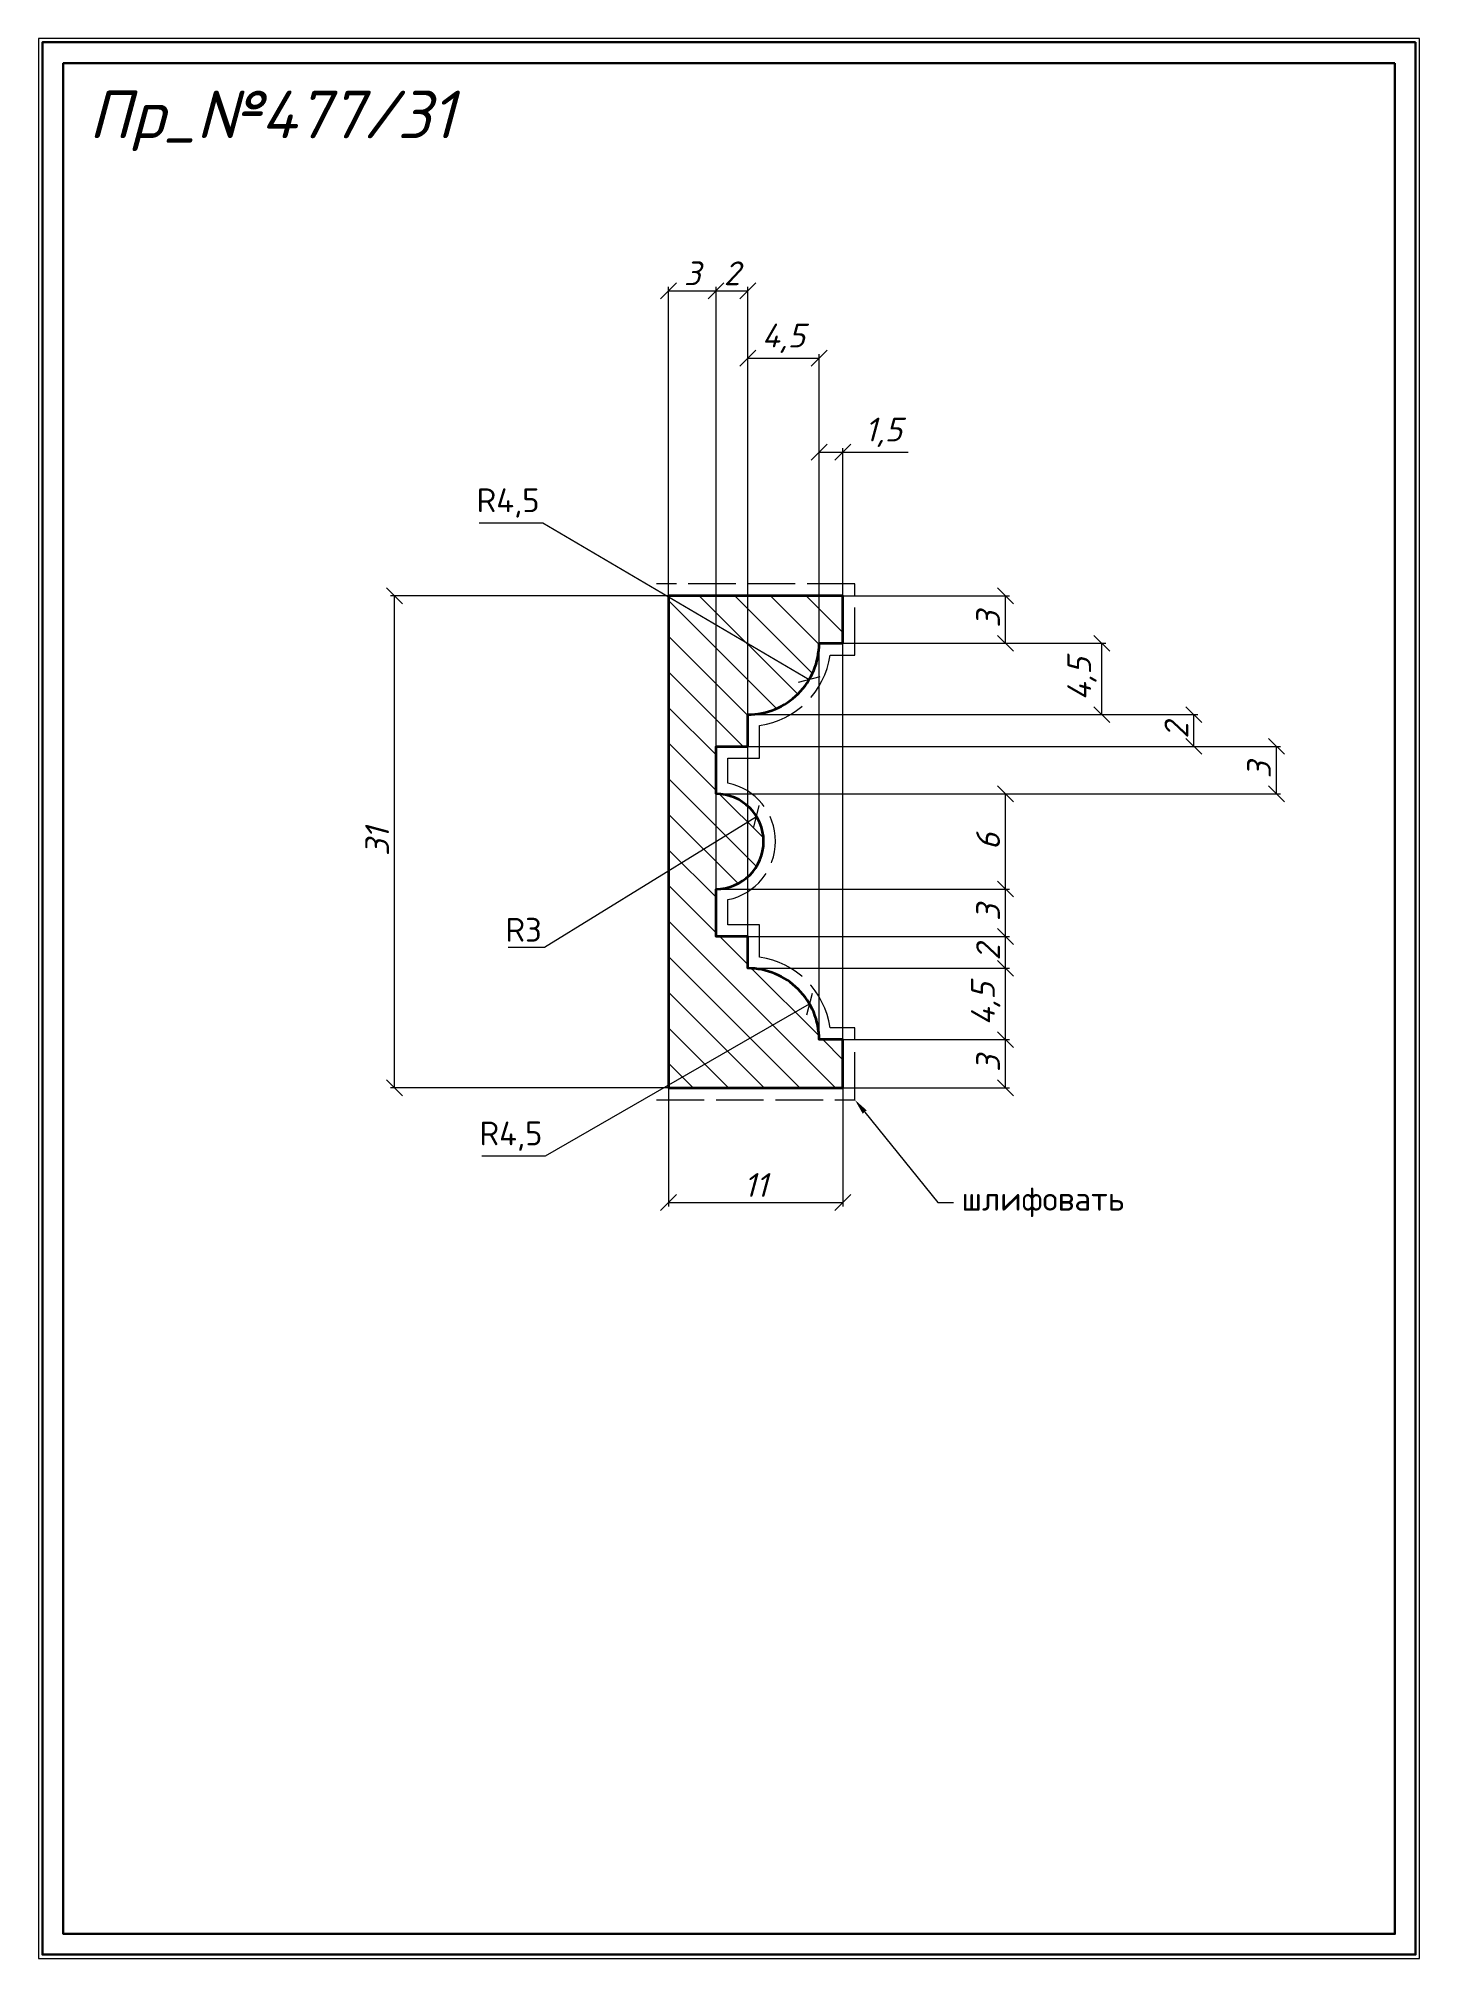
# Model space of a CAD drawing. Header units: millimetres. Extents: x 7439 to 7527, y -981 to -860.
import ezdxf
from ezdxf import colors
from ezdxf.entities.mleader import LeaderData, LeaderLine
from ezdxf.math import Vec2, Vec3

# ---------------------------------------------------------------- set-up
doc = ezdxf.new("R2010")
doc.units = ezdxf.units.MM
doc.linetypes.add('ACAD_ISO02W100', pattern=[15, 12, -3])
doc.layers.get('0').update_dxf_attribs({"lineweight": 13})
for name, color, linetype, lineweight in [('профили', 1, 'Continuous', 35), ('служебный слой ЛИНИИ ПУНКТИРНЫЕ', 7, 'ACAD_ISO02W100', 13), ('служебный слой НАДПИСИ', 7, 'Continuous', 13), ('служебный слой РАЗМЕРЫ', 7, 'Continuous', 9), ('служебный слой ШТАМП', 7, 'Continuous', 30), ('служебный слой ШТРИХОВКА', 7, 'Continuous', 5)]:
    doc.layers.add(name, color=color, linetype=linetype, lineweight=lineweight)
doc.styles.add('ЕСКД', font='isocpeur.ttf', dxfattribs={"oblique": 15})
doc.styles.add('ЕСКД профили размеры', font='isocpeur.ttf')
doc.styles.add('ЕСКД профили текст', font='isocpeur.ttf')
doc.dimstyles.new('ЕСКД', dxfattribs={"dimtxt": 3.5, "dimasz": 2.5, "dimexe": 0.25, "dimexo": 0, "dimgap": 0.35, "dimtad": 1, "dimdec": 1, "dimzin": 9, "dimtxsty": 'ЕСКД', "dimblk": 'OBLIQUE', "dimcen": 0, "dimclrd": 256, "dimclre": 256, "dimclrt": 256, "dimadec": 1, "dimazin": 0, "dimtfac": 1, "dimtdec": 1, "dimtmove": 0, "dimatfit": 3, "dimldrblk": 'DOTSMALL', "dimfxl": 1, "dimlwd": -1, "dimlwe": -1, "dimarcsym": 0})
doc.dimstyles.new('ЕСКД профили$4', dxfattribs={"dimtxt": 1.5, "dimasz": 1, "dimexe": 0.3, "dimexo": 0, "dimgap": 0.35, "dimtad": 1, "dimtoh": 1, "dimdec": 1, "dimzin": 9, "dimtxsty": 'ЕСКД профили размеры', "dimblk": 'OBLIQUE', "dimcen": 0, "dimse1": 1, "dimclrd": 256, "dimclre": 256, "dimclrt": 256, "dimadec": 1, "dimazin": 0, "dimtfac": 1, "dimtdec": 1, "dimtofl": 0, "dimtmove": 0, "dimatfit": 3, "dimldrblk": 'DOTSMALL', "dimfxl": 1, "dimlwd": -1, "dimlwe": -1, "dimarcsym": 2})

# ---------------------------------------------------------------- blocks, each defined once
blk = doc.blocks.new('_OBLIQUE')
at = {"color": 0, "linetype": 'ByBlock'}
blk.add_line((-0.5, -0.5), (0.5, 0.5), dxfattribs=at)
blk = doc.blocks.new('*D20')
at = {"layer": 'Defpoints', "color": 0, "transparency": 16777216}
for p in [(7484.19, -923.09), (7480.29, -925.33)]:
    blk.add_point(p, dxfattribs=at)
at = {"layer": 'служебный слой РАЗМЕРЫ', "transparency": 16777216}
for p, q in [((7471.44, -930.43), (7488.09, -920.84)), ((7467.41, -930.43), (7471.44, -930.43))]:
    blk.add_line(p, q, dxfattribs=at)
at = {"layer": 'служебный слой РАЗМЕРЫ', "transparency": 16777216, "rotation": 29.93998948906186}
blk.add_blockref('_OBLIQUE', (7488.09, -920.84), dxfattribs=at)
at = {"layer": 'служебный слой РАЗМЕРЫ', "transparency": 16777216, "insert": (7469.25, -929.18), "char_height": 1.5, "attachment_point": 5, "style": 'ЕСКД профили размеры'}
blk.add_mtext('R4,5', dxfattribs=at)
blk = doc.blocks.new('_DotSmall')
at = {"color": 0, "linetype": 'ByBlock', "lineweight": -3, "const_width": 0.5}
blk.add_lwpolyline([(-0.0625, 0, 1), (0.0625, 0, 1)], format="xyb", close=True, dxfattribs=at)
blk = doc.blocks.new('*D19')
at = {"layer": 'Defpoints', "color": 0, "transparency": 16777216}
for p in [(7482.19, -910.59), (7479.63, -912.16)]:
    blk.add_point(p, dxfattribs=at)
at = {"layer": 'служебный слой РАЗМЕРЫ', "transparency": 16777216}
for p, q in [((7471.37, -917.26), (7484.74, -909.01)), ((7469.07, -917.26), (7471.37, -917.26))]:
    blk.add_line(p, q, dxfattribs=at)
at = {"layer": 'служебный слой РАЗМЕРЫ', "transparency": 16777216, "rotation": 31.66591650806329}
blk.add_blockref('_OBLIQUE', (7484.74, -909.01), dxfattribs=at)
at = {"layer": 'служебный слой РАЗМЕРЫ', "transparency": 16777216, "insert": (7470.05, -916.16), "char_height": 1.5, "attachment_point": 5, "style": 'ЕСКД профили размеры'}
blk.add_mtext('R3', dxfattribs=at)
blk = doc.blocks.new('*D18')
at = {"layer": 'Defpoints', "color": 0, "transparency": 16777216}
for p in [(7480.31, -895.81), (7484.19, -898.09)]:
    blk.add_point(p, dxfattribs=at)
at = {"layer": 'служебный слой РАЗМЕРЫ', "transparency": 16777216}
for p, q in [((7467.24, -890.49), (7471.26, -890.49)), ((7471.26, -890.49), (7488.07, -900.37))]:
    blk.add_line(p, q, dxfattribs=at)
at = {"layer": 'служебный слой РАЗМЕРЫ', "transparency": 16777216, "rotation": 329.5474207956702}
blk.add_blockref('_OBLIQUE', (7488.07, -900.37), dxfattribs=at)
at = {"layer": 'служебный слой РАЗМЕРЫ', "transparency": 16777216, "insert": (7469.07, -889.24), "char_height": 1.5, "attachment_point": 5, "style": 'ЕСКД профили размеры'}
blk.add_mtext('R4,5', dxfattribs=at)
blk = doc.blocks.new('*D14')
at = {"layer": 'Defpoints', "color": 0, "transparency": 16777216}
for p in [(7490.19, -886.03), (7488.69, -923.09), (7490.19, -923.09)]:
    blk.add_point(p, dxfattribs=at)
at = {"layer": 'служебный слой РАЗМЕРЫ', "transparency": 16777216}
for p, q in [((7488.69, -923.09), (7488.69, -885.78)), ((7488.69, -886.03), (7490.19, -886.03)), ((7490.19, -923.09), (7490.19, -885.78)), ((7490.19, -886.03), (7494.31, -886.03))]:
    blk.add_line(p, q, dxfattribs=at)
at = {"layer": 'служебный слой РАЗМЕРЫ', "transparency": 16777216, "rotation": 180}
blk.add_blockref('_OBLIQUE', (7488.69, -886.03), dxfattribs=at)
at = {"layer": 'служебный слой РАЗМЕРЫ', "transparency": 16777216}
blk.add_blockref('_OBLIQUE', (7490.19, -886.03), dxfattribs=at)
at = {"layer": 'служебный слой РАЗМЕРЫ', "transparency": 16777216, "insert": (7492.75, -884.78), "char_height": 1.5, "attachment_point": 5, "style": 'ЕСКД'}
blk.add_mtext('1,5', dxfattribs=at)
blk = doc.blocks.new('*D13')
at = {"layer": 'Defpoints', "color": 0, "transparency": 16777216}
for p in [(7488.69, -880.1), (7484.19, -916.59), (7488.69, -923.09)]:
    blk.add_point(p, dxfattribs=at)
at = {"layer": 'служебный слой РАЗМЕРЫ', "transparency": 16777216}
for p, q in [((7484.19, -916.59), (7484.19, -879.85)), ((7484.19, -880.1), (7488.69, -880.1)), ((7488.69, -923.09), (7488.69, -879.85))]:
    blk.add_line(p, q, dxfattribs=at)
at = {"layer": 'служебный слой РАЗМЕРЫ', "transparency": 16777216, "rotation": 180}
blk.add_blockref('_OBLIQUE', (7484.19, -880.1), dxfattribs=at)
at = {"layer": 'служебный слой РАЗМЕРЫ', "transparency": 16777216}
blk.add_blockref('_OBLIQUE', (7488.69, -880.1), dxfattribs=at)
at = {"layer": 'служебный слой РАЗМЕРЫ', "transparency": 16777216, "insert": (7486.44, -878.85), "char_height": 1.5, "attachment_point": 5, "style": 'ЕСКД'}
blk.add_mtext('4,5', dxfattribs=at)
blk = doc.blocks.new('*D12')
at = {"layer": 'Defpoints', "color": 0, "transparency": 16777216}
for p in [(7484.19, -875.85), (7482.19, -916.59), (7484.19, -916.59)]:
    blk.add_point(p, dxfattribs=at)
at = {"layer": 'служебный слой РАЗМЕРЫ', "transparency": 16777216}
for p, q in [((7482.19, -916.59), (7482.19, -875.6)), ((7484.19, -916.59), (7484.19, -875.6)), ((7482.19, -875.85), (7484.19, -875.85))]:
    blk.add_line(p, q, dxfattribs=at)
at = {"layer": 'служебный слой РАЗМЕРЫ', "transparency": 16777216, "rotation": 180}
blk.add_blockref('_OBLIQUE', (7482.19, -875.85), dxfattribs=at)
at = {"layer": 'служебный слой РАЗМЕРЫ', "transparency": 16777216}
blk.add_blockref('_OBLIQUE', (7484.19, -875.85), dxfattribs=at)
at = {"layer": 'служебный слой РАЗМЕРЫ', "transparency": 16777216, "insert": (7483.19, -874.75), "char_height": 1.5, "attachment_point": 5, "style": 'ЕСКД'}
blk.add_mtext('2', dxfattribs=at)
blk = doc.blocks.new('*D11')
at = {"layer": 'Defpoints', "color": 0, "transparency": 16777216}
for p in [(7482.19, -875.85), (7479.19, -895.09), (7482.19, -916.59)]:
    blk.add_point(p, dxfattribs=at)
at = {"layer": 'служебный слой РАЗМЕРЫ', "transparency": 16777216}
for p, q in [((7479.19, -895.09), (7479.19, -875.6)), ((7482.19, -916.59), (7482.19, -875.6)), ((7479.19, -875.85), (7482.19, -875.85))]:
    blk.add_line(p, q, dxfattribs=at)
at = {"layer": 'служебный слой РАЗМЕРЫ', "transparency": 16777216, "rotation": 180}
blk.add_blockref('_OBLIQUE', (7479.19, -875.85), dxfattribs=at)
at = {"layer": 'служебный слой РАЗМЕРЫ', "transparency": 16777216}
blk.add_blockref('_OBLIQUE', (7482.19, -875.85), dxfattribs=at)
at = {"layer": 'служебный слой РАЗМЕРЫ', "transparency": 16777216, "insert": (7480.69, -874.75), "char_height": 1.5, "attachment_point": 5, "style": 'ЕСКД'}
blk.add_mtext('3', dxfattribs=at)
blk = doc.blocks.new('*D9')
at = {"layer": 'Defpoints', "color": 0, "transparency": 16777216}
for p in [(7488.69, -898.09), (7506.52, -898.09), (7484.19, -902.59)]:
    blk.add_point(p, dxfattribs=at)
at = {"layer": 'служебный слой РАЗМЕРЫ', "transparency": 16777216}
for p, q in [((7488.69, -898.09), (7506.77, -898.09)), ((7506.52, -902.59), (7506.52, -898.09)), ((7484.19, -902.59), (7506.77, -902.59))]:
    blk.add_line(p, q, dxfattribs=at)
for p, rotation in [((7506.52, -898.09), 90), ((7506.52, -902.59), 270)]:
    blk.add_blockref('_OBLIQUE', p, dxfattribs=dict(at, rotation=rotation))
at = {"layer": 'служебный слой РАЗМЕРЫ', "transparency": 16777216, "insert": (7505.27, -900.34), "char_height": 1.5, "attachment_point": 5, "rotation": 90, "style": 'ЕСКД'}
blk.add_mtext('4,5', dxfattribs=at)
blk = doc.blocks.new('*D8')
at = {"layer": 'Defpoints', "color": 0, "transparency": 16777216}
for p in [(7484.19, -902.59), (7512.33, -902.59), (7484.19, -904.59)]:
    blk.add_point(p, dxfattribs=at)
at = {"layer": 'служебный слой РАЗМЕРЫ', "transparency": 16777216}
for p, q in [((7484.19, -902.59), (7512.58, -902.59)), ((7512.33, -904.59), (7512.33, -902.59)), ((7484.19, -904.59), (7512.58, -904.59))]:
    blk.add_line(p, q, dxfattribs=at)
for p, rotation in [((7512.33, -902.59), 90), ((7512.33, -904.59), 270)]:
    blk.add_blockref('_OBLIQUE', p, dxfattribs=dict(at, rotation=rotation))
at = {"layer": 'служебный слой РАЗМЕРЫ', "transparency": 16777216, "insert": (7511.23, -903.59), "char_height": 1.5, "attachment_point": 5, "rotation": 90, "style": 'ЕСКД'}
blk.add_mtext('2', dxfattribs=at)
blk = doc.blocks.new('*D4')
at = {"layer": 'Defpoints', "color": 0, "transparency": 16777216}
for p in [(7484.19, -916.59), (7500.45, -916.59), (7484.19, -918.59)]:
    blk.add_point(p, dxfattribs=at)
at = {"layer": 'служебный слой РАЗМЕРЫ', "transparency": 16777216}
for p, q in [((7484.19, -916.59), (7500.7, -916.59)), ((7500.45, -918.59), (7500.45, -916.59)), ((7484.19, -918.59), (7500.7, -918.59))]:
    blk.add_line(p, q, dxfattribs=at)
for p, rotation in [((7500.45, -916.59), 90), ((7500.45, -918.59), 270)]:
    blk.add_blockref('_OBLIQUE', p, dxfattribs=dict(at, rotation=rotation))
at = {"layer": 'служебный слой РАЗМЕРЫ', "transparency": 16777216, "insert": (7499.35, -917.59), "char_height": 1.5, "attachment_point": 5, "rotation": 90, "style": 'ЕСКД'}
blk.add_mtext('2', dxfattribs=at)
blk = doc.blocks.new('*D3')
at = {"layer": 'Defpoints', "color": 0, "transparency": 16777216}
for p in [(7484.19, -918.59), (7500.45, -918.59), (7488.69, -923.09)]:
    blk.add_point(p, dxfattribs=at)
at = {"layer": 'служебный слой РАЗМЕРЫ', "transparency": 16777216}
for p, q in [((7484.19, -918.59), (7500.7, -918.59)), ((7500.45, -923.09), (7500.45, -918.59)), ((7488.69, -923.09), (7500.7, -923.09))]:
    blk.add_line(p, q, dxfattribs=at)
for p, rotation in [((7500.45, -918.59), 90), ((7500.45, -923.09), 270)]:
    blk.add_blockref('_OBLIQUE', p, dxfattribs=dict(at, rotation=rotation))
at = {"layer": 'служебный слой РАЗМЕРЫ', "transparency": 16777216, "insert": (7499.2, -920.84), "char_height": 1.5, "attachment_point": 5, "rotation": 90, "style": 'ЕСКД'}
blk.add_mtext('4,5', dxfattribs=at)

msp = doc.modelspace()

# ---------------------------------------------------------------- hatches: boundary and pattern name
at = {"layer": 'служебный слой ШТРИХОВКА'}
h = msp.add_hatch(dxfattribs=at)
h.set_pattern_fill('ANSI31', color=256, scale=0.5, angle=90, style=0)
h.set_pattern_definition([(135, (7439.4416, 132.1777), (-1.122532, -1.122532), [])])
edge = h.paths.add_edge_path()
edge.add_line((7479.19, -895.09), (7479.19, -926.13))
edge.add_line((7479.19, -926.13), (7490.19, -926.13))
edge.add_line((7490.19, -926.13), (7490.19, -923.09))
edge.add_line((7490.19, -923.09), (7488.69, -923.09))
edge.add_arc((7484.19, -923.09), 4.5, 0, 90)
edge.add_line((7484.19, -918.59), (7484.19, -916.59))
edge.add_line((7484.19, -916.59), (7482.19, -916.59))
edge.add_line((7482.19, -916.59), (7482.19, -913.59))
edge.add_arc((7482.19, -910.59), 3, 270, 450)
edge.add_line((7482.19, -907.59), (7482.19, -904.59))
edge.add_line((7482.19, -904.59), (7484.19, -904.59))
edge.add_line((7484.19, -904.59), (7484.19, -902.59))
edge.add_arc((7484.19, -898.09), 4.5, 270, 360)
edge.add_line((7488.69, -898.09), (7490.19, -898.09))
edge.add_line((7490.19, -898.09), (7490.19, -895.09))
edge.add_line((7490.19, -895.09), (7479.19, -895.09))

# ---------------------------------------------------------------- linework, layer by layer
at = {"layer": 'профили', "ltscale": 10}
msp.add_lwpolyline([(7479.19, -895.09), (7479.19, -926.13), (7490.19, -926.13), (7490.19, -923.09), (7488.69, -923.09, 0.414214), (7484.19, -918.59), (7484.19, -916.59), (7482.19, -916.59), (7482.19, -913.59, 1), (7482.19, -907.59), (7482.19, -904.59), (7484.19, -904.59), (7484.19, -902.59, 0.414214), (7488.69, -898.09), (7490.19, -898.09), (7490.19, -895.09), (7490.19, -895.09, 1.496606), (7490.19, -895.09), (7490.19, -895.09), (7479.19, -895.09), (7479.19, -895.09), (7479.19, -895.09)], format="xyb", dxfattribs=at)
at = {"layer": 'служебный слой ЛИНИИ ПУНКТИРНЫЕ', "ltscale": 0.25}
msp.add_lwpolyline([(7478.44, -926.88), (7490.94, -926.88), (7490.94, -922.34), (7489.38, -922.34, 0.332528), (7484.94, -917.89), (7484.94, -915.84), (7482.94, -915.84), (7482.94, -914.26, 0.816497), (7482.94, -906.91), (7482.94, -905.34), (7484.94, -905.34), (7484.94, -903.28, 0.332528), (7489.38, -898.84), (7490.94, -898.84), (7490.94, -894.34), (7478.44, -894.34)], format="xyb", dxfattribs=at)
at = {"layer": 'служебный слой ШТАМП', "color": 6, "lineweight": 5, "ltscale": 100}
msp.add_lwpolyline([(7526.57, -859.93), (7439.44, -859.93), (7439.44, -981.06), (7526.57, -981.06)], close=True, dxfattribs=at)
at = {"layer": 'служебный слой ШТАМП', "ltscale": 100}
for points in [[(7526.32, -860.18), (7439.69, -860.18), (7439.69, -980.81), (7526.32, -980.81)], [(7525.01, -861.5), (7441.01, -861.5), (7441.01, -979.5), (7525.01, -979.5)]]:
    msp.add_lwpolyline(points, close=True, dxfattribs=at)

# ---------------------------------------------------------------- texts
at = {"layer": 'служебный слой НАДПИСИ', "style": 'ЕСКД', "oblique": 15}
msp.add_text('Пр_№477/31', height=3, dxfattribs=at).set_placement((7442.61, -866.23))

# ---------------------------------------------------------------- dimensions: what is measured, and where the dimension line sits
at = {"layer": 'служебный слой РАЗМЕРЫ'}
dim = msp.add_linear_dim(base=(7482.19, -875.85), p1=(7479.19, -895.09), p2=(7482.19, -916.59), dimstyle='ЕСКД', override={"dimtxt": 1.5, "dimasz": 1}, dxfattribs=at)
dim.commit()
dim.dimension.update_dxf_attribs({"geometry": '*D11', "text_midpoint": (7480.69, -875.85), "dimtype": 128})
for base, p1, p2, picture, middle in [((7484.19, -875.85), (7482.19, -916.59), (7484.19, -916.59), '*D12', (7483.19, -874.75)), ((7488.69, -880.1), (7484.19, -916.59), (7488.69, -923.09), '*D13', (7486.44, -878.85)), ((7490.19, -886.03), (7488.69, -923.09), (7490.19, -923.09), '*D14', (7492.75, -884.78))]:
    dim = msp.add_linear_dim(base=base, p1=p1, p2=p2, dimstyle='ЕСКД', override={"dimtxt": 1.5, "dimasz": 1}, dxfattribs=at)
    dim.commit()
    dim.dimension.update_dxf_attribs({"geometry": picture, "text_midpoint": middle})
for center, mpoint, picture, middle in [((7484.19, -898.09), (7480.31, -895.81), '*D18', (7469.07, -890.49)), ((7482.19, -910.59), (7479.63, -912.16), '*D19', (7470.05, -917.26)), ((7484.19, -923.09), (7480.29, -925.33), '*D20', (7469.25, -930.43))]:
    dim = msp.add_radius_dim(center=center, mpoint=mpoint, dimstyle='ЕСКД профили$4', dxfattribs=at)
    dim.commit()
    dim.dimension.update_dxf_attribs({"geometry": picture, "text_midpoint": middle, "dimtype": 132})
for base, p1, p2 in [((7461.91, -895.09), (7479.19, -926.13), (7479.19, -895.09)), ((7500.45, -895.09), (7490.19, -898.09), (7490.19, -895.09)), ((7517.54, -904.59), (7482.19, -907.59), (7482.19, -904.59)), ((7500.45, -907.59), (7482.19, -913.59), (7482.19, -907.59)), ((7500.45, -913.59), (7482.19, -916.59), (7482.19, -913.59)), ((7500.45, -923.09), (7490.19, -926.13), (7490.19, -923.09))]:
    msp.add_linear_dim(base=base, p1=p1, p2=p2, angle=90, dimstyle='ЕСКД', override={"dimtxt": 1.5, "dimasz": 1}, dxfattribs=at).render()
for base, p1, p2, picture, middle in [((7506.52, -898.09), (7484.19, -902.59), (7488.69, -898.09), '*D9', (7505.27, -900.34)), ((7512.33, -902.59), (7484.19, -904.59), (7484.19, -902.59), '*D8', (7511.23, -903.59)), ((7500.45, -916.59), (7484.19, -918.59), (7484.19, -916.59), '*D4', (7499.35, -917.59)), ((7500.45, -918.59), (7488.69, -923.09), (7484.19, -918.59), '*D3', (7499.2, -920.84))]:
    dim = msp.add_linear_dim(base=base, p1=p1, p2=p2, angle=90, dimstyle='ЕСКД', override={"dimtxt": 1.5, "dimasz": 1}, dxfattribs=at)
    dim.commit()
    dim.dimension.update_dxf_attribs({"geometry": picture, "text_midpoint": middle})
msp.add_linear_dim(base=(7490.19, -933.36), p1=(7479.19, -926.09), p2=(7490.19, -926.13), dimstyle='ЕСКД', override={"dimtxt": 1.5, "dimasz": 1}, dxfattribs=at).render()

# ---------------------------------------------------------------- leaders
ml = msp.add_multileader_mtext('Standard', dxfattribs=at)
ml.set_content('\\A1;шлифовать', color=256, style='ЕСКД профили текст')
ml.set_leader_properties(color=256, linetype='ByLayer', lineweight=-1)
ml.build(insert=Vec2(0, 0))
ml.multileader.update_dxf_attribs({"dogleg_length": 1, "arrow_head_size": 1})
ctx = ml.context
ctx.base_point, ctx.char_height, ctx.arrow_head_size, ctx.landing_gap_size, ctx.plane_origin = Vec3(7497.17, -933.36), 1.5, 1, 0.5, Vec3(7517.75, -912.38)
notes = []
notes.append((ctx, [(1, (1, 1, 0), (7496.17, -933.36), (1, 0), 1, [(0, [(7490.94, -926.88)], 0, [])])]))
ctx.mtext.insert, ctx.mtext.flow_direction = Vec3(7497.67, -932.38), 5
for ctx, leaders in notes:
    for number, flags, end, landing, length, lines in leaders:
        leader = LeaderData()
        leader.index, (leader.has_last_leader_line, leader.has_dogleg_vector, leader.attachment_direction) = number, flags
        leader.last_leader_point, leader.dogleg_vector, leader.dogleg_length = Vec3(end), Vec3(landing), length
        for number, points, colour, breaks in lines:
            line = LeaderLine()
            line.index, line.vertices, line.color, line.breaks = number, Vec3.list(points), colors.encode_raw_color(colour), breaks
            leader.lines.append(line)
        ctx.leaders.append(leader)

doc.saveas('drawing.dxf')
